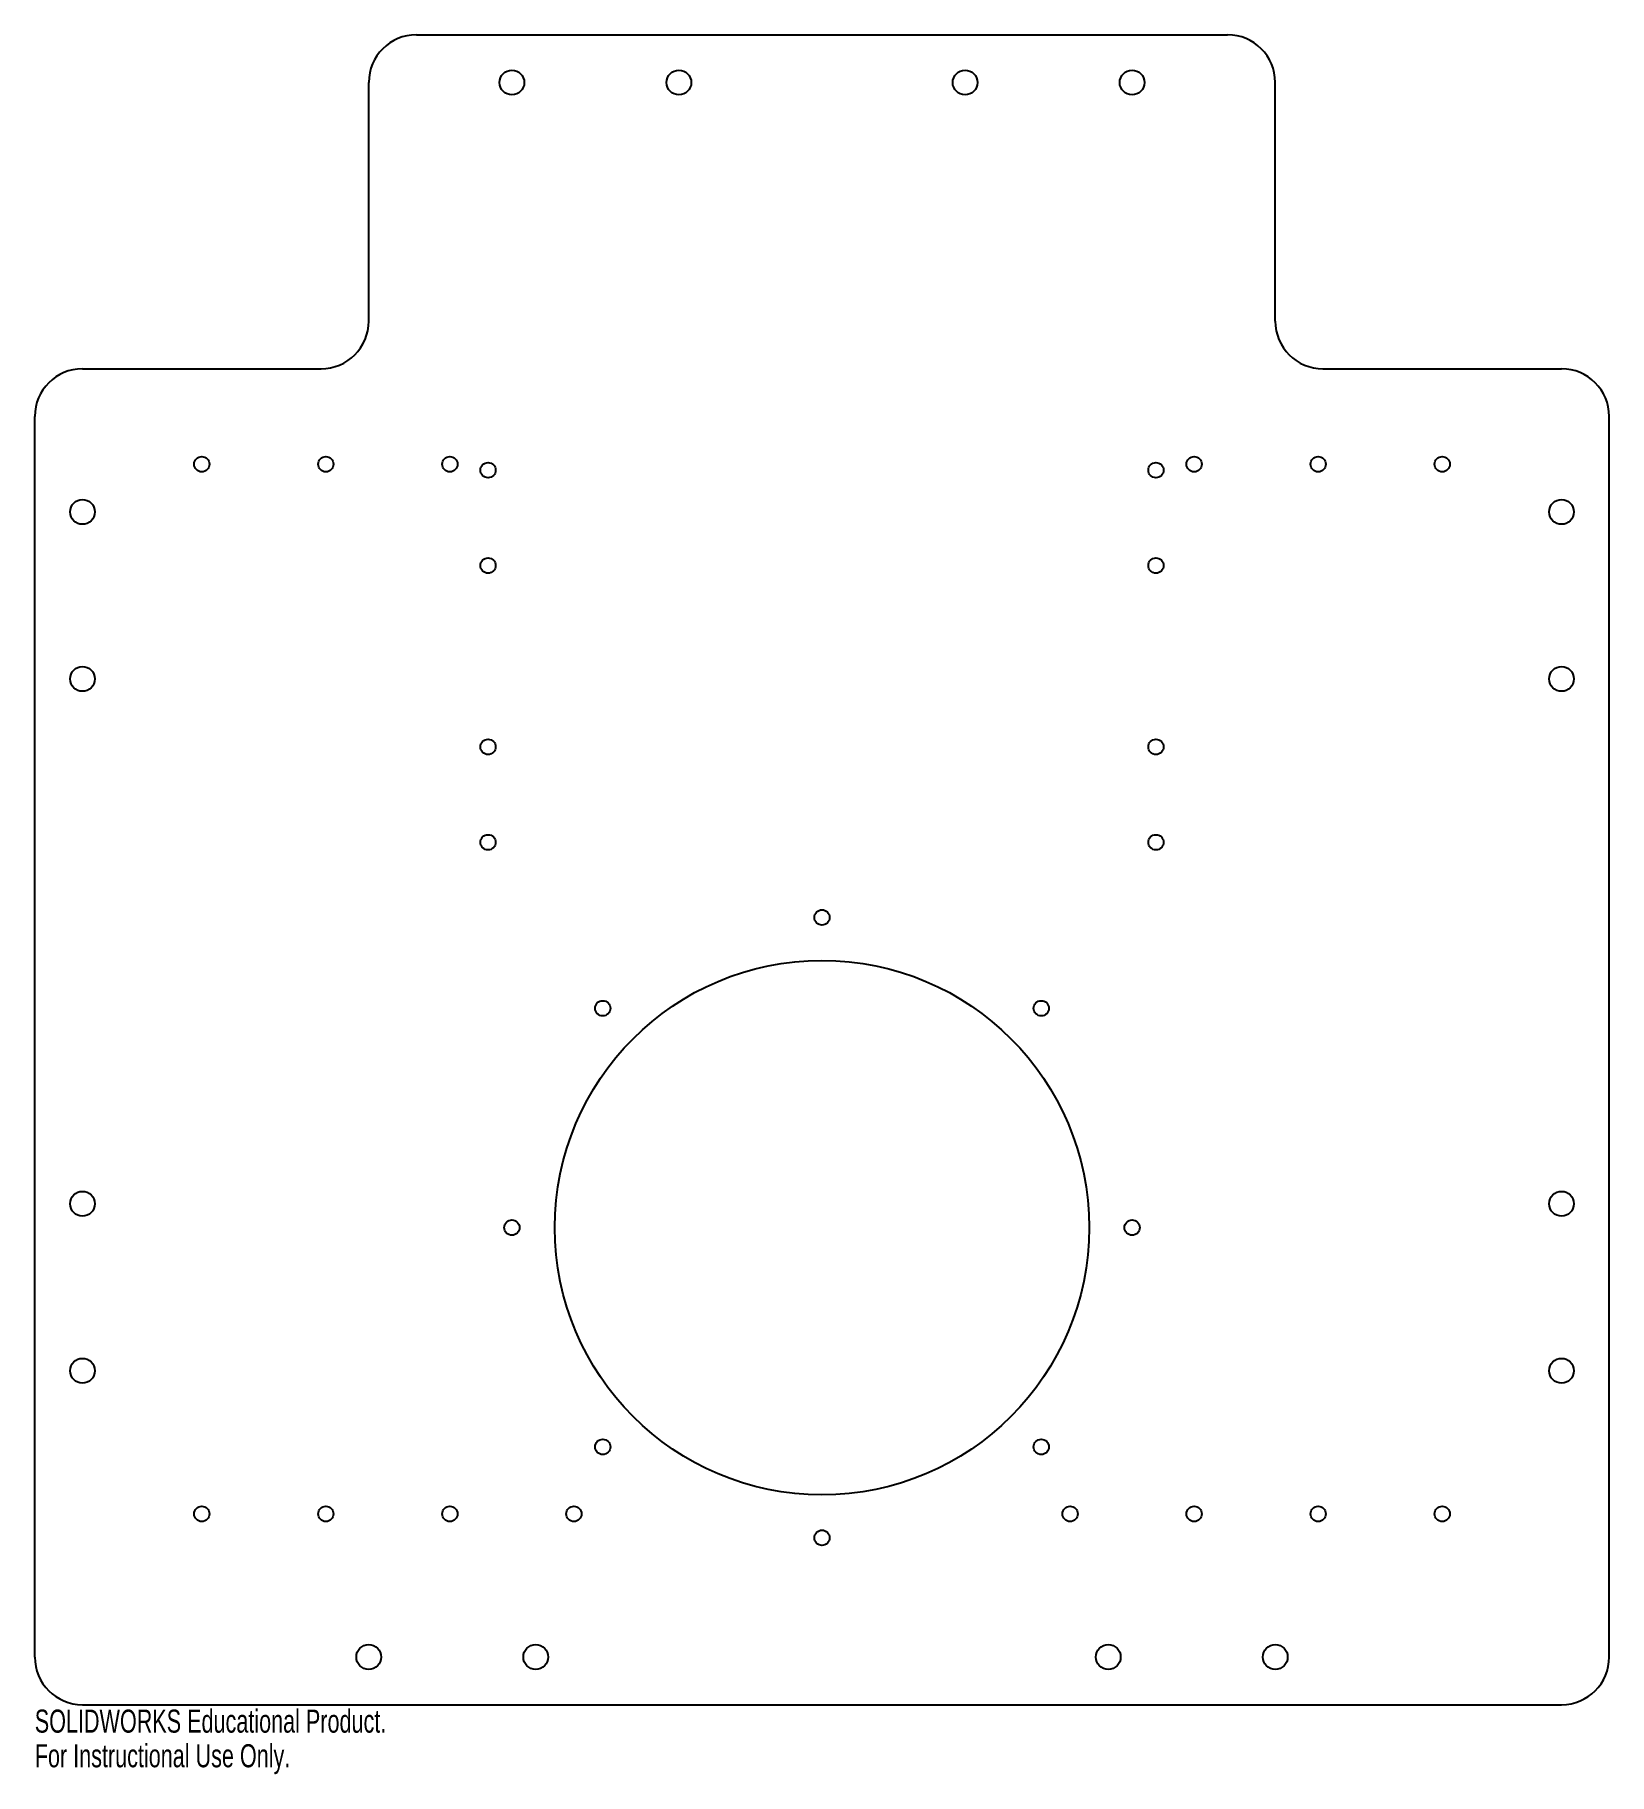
# Model space of a CAD drawing. Header units: millimetres. Extents: x 0 to 330, y -15 to 350.
import ezdxf

# ---------------------------------------------------------------- set-up
doc = ezdxf.new("R2010")
doc.units = ezdxf.units.MM
doc.styles.add('SLDTEXTSTYLE0', font='TXT', dxfattribs={"width": 0.7})

msp = doc.modelspace()

# ---------------------------------------------------------------- linework, layer by layer
at = {"color": 7, "linetype": 'Continuous', "lineweight": 25}
for p, q in [((80, 350), (250, 350)), ((70, 290), (70, 340)), ((260, 290), (260, 340)), ((10, 280), (60, 280)), ((270, 280), (320, 280)), ((0, 10), (0, 270)), ((330, 10), (330, 270)), ((10, 0), (320, 0))]:
    msp.add_line(p, q, dxfattribs=at)
for centre, radius in [((100, 340), 2.6), ((135, 340), 2.6), ((195, 340), 2.6), ((230, 340), 2.6), ((35, 260), 1.6), ((61, 260), 1.6), ((87, 260), 1.6), ((95, 258.75), 1.6), ((235, 258.75), 1.6), ((243, 260), 1.6), ((269, 260), 1.6), ((295, 260), 1.6), ((10, 250), 2.6), ((320, 250), 2.6), ((95, 238.75), 1.6), ((235, 238.75), 1.6), ((10, 215), 2.6), ((320, 215), 2.6), ((95, 200.75), 1.6), ((235, 200.75), 1.6), ((95, 180.75), 1.6), ((235, 180.75), 1.6), ((165, 165), 1.6), ((165, 100), 56), ((119.04, 145.96), 1.6), ((210.96, 145.96), 1.6), ((10, 105), 2.6), ((320, 105), 2.6), ((100, 100), 1.6), ((230, 100), 1.6), ((10, 70), 2.6), ((320, 70), 2.6), ((119.04, 54.04), 1.6), ((210.96, 54.04), 1.6), ((35, 40), 1.6), ((61, 40), 1.6), ((87, 40), 1.6), ((113, 40), 1.6), ((217, 40), 1.6), ((243, 40), 1.6), ((269, 40), 1.6), ((295, 40), 1.6), ((165, 35), 1.6), ((70, 10), 2.6), ((105, 10), 2.6), ((225, 10), 2.6), ((260, 10), 2.6)]:
    msp.add_circle(centre, radius, dxfattribs=at)
for centre, start, end in [((80, 340), 90, 180), ((250, 340), 0, 90), ((60, 290), 270, 0), ((270, 290), 180, 270), ((10, 270), 90, 180), ((320, 270), 0, 90), ((10, 10), 180, 270), ((320, 10), 270, 0)]:
    msp.add_arc(centre, 10, start, end, dxfattribs=at)

# ---------------------------------------------------------------- texts
at = {"color": 7, "linetype": 'Continuous', "char_height": 4.8336, "attachment_point": 1, "style": 'SLDTEXTSTYLE0'}
for s, insert in [('SOLIDWORKS Educational Product.', (0, -1.02)), ('For Instructional Use Only.', (0, -8.27))]:
    msp.add_mtext(s, dxfattribs=dict(at, insert=insert))

doc.saveas('drawing.dxf')
